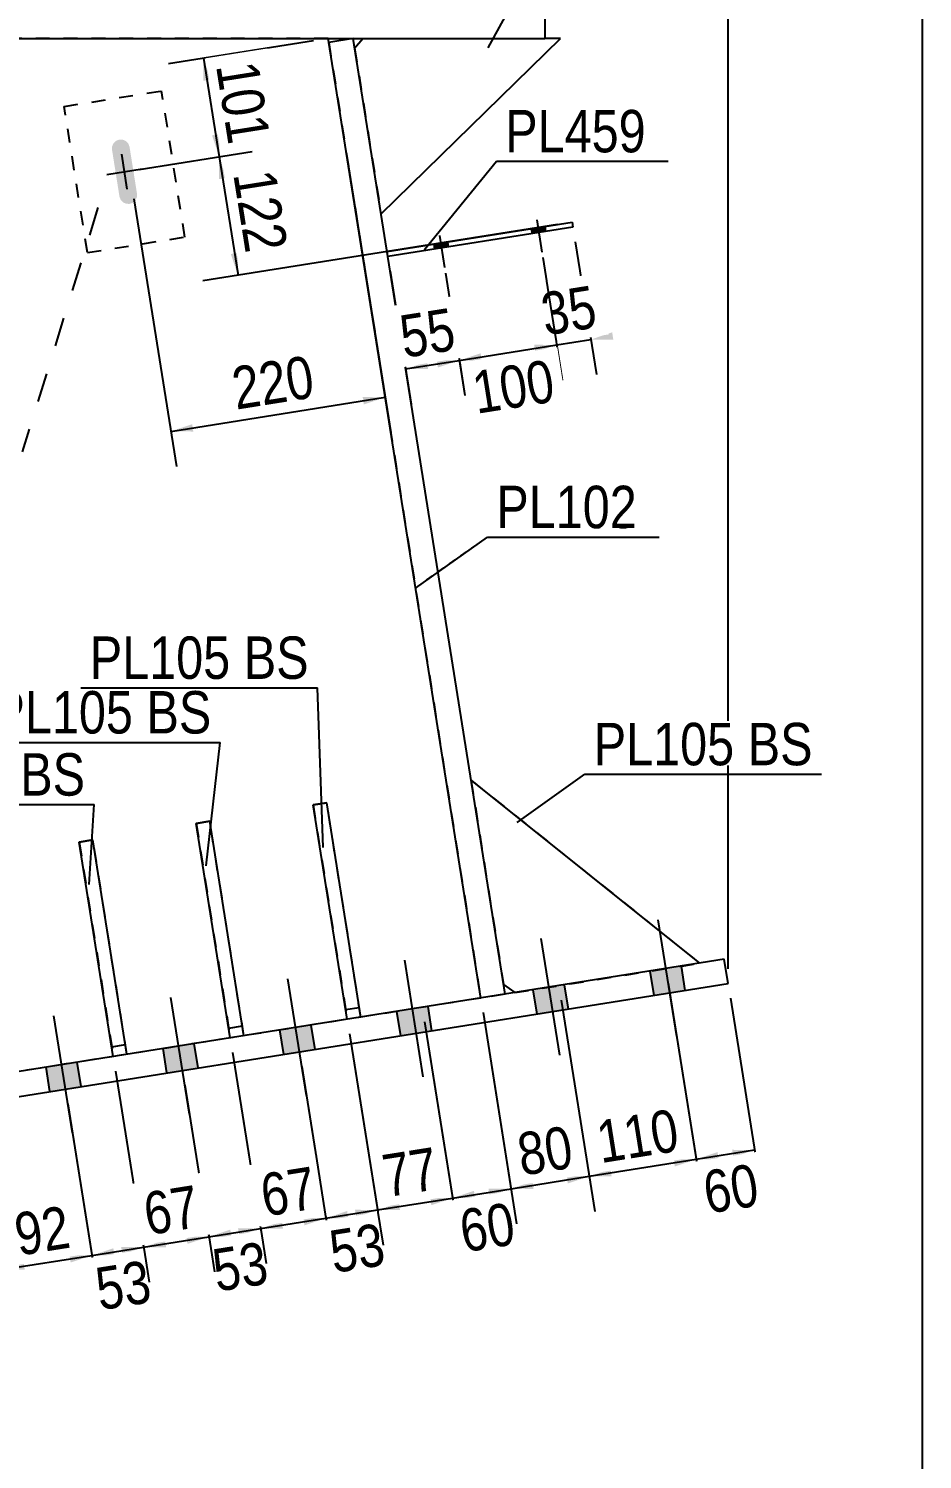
# Model space of a CAD drawing. Header units: millimetres. Extents: x -353 to 49, y -178 to 99.
# Drawn here: x -11.2 to 49.2, y -56 to 40.7 of the extents above; entities that cross this region are included whole.
import ezdxf

# ---------------------------------------------------------------- set-up
doc = ezdxf.new("R2010")
doc.units = ezdxf.units.MM
for name, pattern in [('DXK_LINE_DOT1', [1.8814, 0.9407, -0.9407]), ('DXK_LINE_DOT2', [3.9198, 1.9599, -1.9599]), ('DXK_LINE_DOT4', [0.9408, 0.4704, -0.4704])]:
    doc.linetypes.add(name, pattern=pattern)
doc.styles.add('Arial Narrow', font='ARIALN.TTF', dxfattribs={"height": 0.2})

# ---------------------------------------------------------------- blocks, each defined once
blk = doc.blocks.new('Unknown-623384831-1210')
at = {"color": 5, "linetype": 'Continuous'}
blk.add_line((49.151, -177.866), (49.151, 99.134), dxfattribs=at)
blk = doc.blocks.new('Bolt-623384831-1243 - 1231')
at = {"linetype": 'Continuous'}
for points in [[(32.873, -22.663), (30.766, -22.998), (31.028, -24.644), (33.135, -24.309)], [(32.873, -22.663), (30.766, -22.998), (31.028, -24.644), (33.135, -24.309)], [(32.873, -22.663), (30.766, -22.998), (31.028, -24.644), (33.135, -24.309)], [(32.873, -22.663), (30.766, -22.998), (31.028, -24.644), (33.135, -24.309)], [(24.972, -23.919), (22.866, -24.254), (23.127, -25.9), (25.234, -25.565)], [(24.972, -23.919), (22.866, -24.254), (23.127, -25.9), (25.234, -25.565)], [(24.972, -23.919), (22.866, -24.254), (23.127, -25.9), (25.234, -25.565)], [(24.972, -23.919), (22.866, -24.254), (23.127, -25.9), (25.234, -25.565)], [(15.755, -25.385), (13.648, -25.72), (13.91, -27.366), (16.017, -27.031)], [(15.755, -25.385), (13.648, -25.72), (13.91, -27.366), (16.017, -27.031)], [(15.755, -25.385), (13.648, -25.72), (13.91, -27.366), (16.017, -27.031)], [(15.755, -25.385), (13.648, -25.72), (13.91, -27.366), (16.017, -27.031)], [(7.854, -26.641), (5.747, -26.976), (6.009, -28.622), (8.116, -28.287)], [(7.854, -26.641), (5.747, -26.976), (6.009, -28.622), (8.116, -28.287)], [(7.854, -26.641), (5.747, -26.976), (6.009, -28.622), (8.116, -28.287)], [(7.854, -26.641), (5.747, -26.976), (6.009, -28.622), (8.116, -28.287)], [(-0.047, -27.897), (-2.153, -28.233), (-1.892, -29.878), (0.215, -29.543)], [(-0.047, -27.897), (-2.153, -28.233), (-1.892, -29.878), (0.215, -29.543)], [(-0.047, -27.897), (-2.153, -28.233), (-1.892, -29.878), (0.215, -29.543)], [(-0.047, -27.897), (-2.153, -28.233), (-1.892, -29.878), (0.215, -29.543)], [(-7.947, -29.154), (-10.054, -29.489), (-9.793, -31.135), (-7.686, -30.8)], [(-7.947, -29.154), (-10.054, -29.489), (-9.793, -31.135), (-7.686, -30.8)], [(-7.947, -29.154), (-10.054, -29.489), (-9.793, -31.135), (-7.686, -30.8)], [(-7.947, -29.154), (-10.054, -29.489), (-9.793, -31.135), (-7.686, -30.8)], [(-19.14, -30.934), (-21.247, -31.269), (-20.985, -32.915), (-18.878, -32.58)], [(-19.14, -30.934), (-21.247, -31.269), (-20.985, -32.915), (-18.878, -32.58)], [(-19.14, -30.934), (-21.247, -31.269), (-20.985, -32.915), (-18.878, -32.58)], [(-19.14, -30.934), (-21.247, -31.269), (-20.985, -32.915), (-18.878, -32.58)], [(-30.333, -32.713), (-32.44, -33.048), (-32.178, -34.694), (-30.071, -34.359)], [(-30.333, -32.713), (-32.44, -33.048), (-32.178, -34.694), (-30.071, -34.359)], [(-30.333, -32.713), (-32.44, -33.048), (-32.178, -34.694), (-30.071, -34.359)], [(-30.333, -32.713), (-32.44, -33.048), (-32.178, -34.694), (-30.071, -34.359)], [(-38.234, -33.97), (-40.34, -34.305), (-40.079, -35.951), (-37.972, -35.616)], [(-38.234, -33.97), (-40.34, -34.305), (-40.079, -35.951), (-37.972, -35.616)], [(-38.234, -33.97), (-40.34, -34.305), (-40.079, -35.951), (-37.972, -35.616)], [(-38.234, -33.97), (-40.34, -34.305), (-40.079, -35.951), (-37.972, -35.616)], [(-46.134, -35.226), (-48.241, -35.561), (-47.979, -37.207), (-45.873, -36.872)], [(-46.134, -35.226), (-48.241, -35.561), (-47.979, -37.207), (-45.873, -36.872)], [(-46.134, -35.226), (-48.241, -35.561), (-47.979, -37.207), (-45.873, -36.872)], [(-46.134, -35.226), (-48.241, -35.561), (-47.979, -37.207), (-45.873, -36.872)], [(-54.035, -36.482), (-56.142, -36.817), (-55.88, -38.463), (-53.773, -38.128)], [(-54.035, -36.482), (-56.142, -36.817), (-55.88, -38.463), (-53.773, -38.128)], [(-54.035, -36.482), (-56.142, -36.817), (-55.88, -38.463), (-53.773, -38.128)], [(-54.035, -36.482), (-56.142, -36.817), (-55.88, -38.463), (-53.773, -38.128)], [(-63.253, -37.948), (-65.359, -38.283), (-65.098, -39.929), (-62.991, -39.594)], [(-63.253, -37.948), (-65.359, -38.283), (-65.098, -39.929), (-62.991, -39.594)], [(-63.253, -37.948), (-65.359, -38.283), (-65.098, -39.929), (-62.991, -39.594)], [(-63.253, -37.948), (-65.359, -38.283), (-65.098, -39.929), (-62.991, -39.594)], [(-71.153, -39.204), (-73.26, -39.539), (-72.998, -41.185), (-70.892, -40.85)], [(-71.153, -39.204), (-73.26, -39.539), (-72.998, -41.185), (-70.892, -40.85)], [(-71.153, -39.204), (-73.26, -39.539), (-72.998, -41.185), (-70.892, -40.85)], [(-71.153, -39.204), (-73.26, -39.539), (-72.998, -41.185), (-70.892, -40.85)]]:
    blk.add_hatch(color=3, dxfattribs=at).paths.add_polyline_path(points)
at = {"color": 3, "linetype": 'Continuous'}
for p, q in [((32.55, -27.423), (31.296, -19.538)), ((32.55, -27.423), (31.296, -19.538)), ((32.55, -27.423), (31.296, -19.538)), ((32.55, -27.423), (31.296, -19.538)), ((24.649, -28.679), (23.395, -20.795)), ((24.649, -28.679), (23.395, -20.795)), ((24.649, -28.679), (23.395, -20.795)), ((24.649, -28.679), (23.395, -20.795)), ((15.432, -30.145), (14.178, -22.26)), ((15.432, -30.145), (14.178, -22.26)), ((15.432, -30.145), (14.178, -22.26)), ((15.432, -30.145), (14.178, -22.26)), ((31.028, -24.644), (30.766, -22.998)), ((31.028, -24.644), (30.766, -22.998)), ((31.028, -24.644), (30.766, -22.998)), ((31.028, -24.644), (30.766, -22.998)), ((33.135, -24.309), (32.873, -22.663)), ((33.135, -24.309), (32.873, -22.663)), ((33.135, -24.309), (32.873, -22.663)), ((33.135, -24.309), (32.873, -22.663)), ((7.531, -31.401), (6.277, -23.517)), ((7.531, -31.401), (6.277, -23.517)), ((7.531, -31.401), (6.277, -23.517)), ((7.531, -31.401), (6.277, -23.517)), ((25.234, -25.565), (24.972, -23.919)), ((25.234, -25.565), (24.972, -23.919)), ((25.234, -25.565), (24.972, -23.919)), ((25.234, -25.565), (24.972, -23.919)), ((-0.37, -32.657), (-1.624, -24.773)), ((-0.37, -32.657), (-1.624, -24.773)), ((-0.37, -32.657), (-1.624, -24.773)), ((-0.37, -32.657), (-1.624, -24.773)), ((23.127, -25.9), (22.866, -24.254)), ((23.127, -25.9), (22.866, -24.254)), ((23.127, -25.9), (22.866, -24.254)), ((23.127, -25.9), (22.866, -24.254)), ((-8.271, -33.914), (-9.524, -26.029)), ((-8.271, -33.914), (-9.524, -26.029)), ((-8.271, -33.914), (-9.524, -26.029)), ((-8.271, -33.914), (-9.524, -26.029)), ((13.91, -27.366), (13.648, -25.72)), ((13.91, -27.366), (13.648, -25.72)), ((13.91, -27.366), (13.648, -25.72)), ((13.91, -27.366), (13.648, -25.72)), ((16.017, -27.031), (15.755, -25.385)), ((16.017, -27.031), (15.755, -25.385)), ((16.017, -27.031), (15.755, -25.385)), ((16.017, -27.031), (15.755, -25.385)), ((6.009, -28.622), (5.747, -26.976)), ((6.009, -28.622), (5.747, -26.976)), ((6.009, -28.622), (5.747, -26.976)), ((6.009, -28.622), (5.747, -26.976)), ((8.116, -28.287), (7.854, -26.641)), ((8.116, -28.287), (7.854, -26.641)), ((8.116, -28.287), (7.854, -26.641)), ((8.116, -28.287), (7.854, -26.641)), ((-19.463, -35.693), (-20.717, -27.809)), ((-19.463, -35.693), (-20.717, -27.809)), ((-19.463, -35.693), (-20.717, -27.809)), ((-19.463, -35.693), (-20.717, -27.809)), ((0.215, -29.543), (-0.047, -27.897)), ((0.215, -29.543), (-0.047, -27.897)), ((0.215, -29.543), (-0.047, -27.897)), ((0.215, -29.543), (-0.047, -27.897)), ((-1.892, -29.878), (-2.153, -28.233)), ((-1.892, -29.878), (-2.153, -28.233)), ((-1.892, -29.878), (-2.153, -28.233)), ((-1.892, -29.878), (-2.153, -28.233)), ((-30.656, -37.473), (-31.91, -29.589)), ((-30.656, -37.473), (-31.91, -29.589)), ((-30.656, -37.473), (-31.91, -29.589)), ((-30.656, -37.473), (-31.91, -29.589)), ((-9.793, -31.135), (-10.054, -29.489)), ((-9.793, -31.135), (-10.054, -29.489)), ((-9.793, -31.135), (-10.054, -29.489)), ((-9.793, -31.135), (-10.054, -29.489)), ((-7.686, -30.8), (-7.947, -29.154)), ((-7.686, -30.8), (-7.947, -29.154)), ((-7.686, -30.8), (-7.947, -29.154)), ((-7.686, -30.8), (-7.947, -29.154)), ((-38.557, -38.729), (-39.81, -30.845)), ((-38.557, -38.729), (-39.81, -30.845)), ((-38.557, -38.729), (-39.81, -30.845)), ((-38.557, -38.729), (-39.81, -30.845)), ((-20.985, -32.915), (-21.247, -31.269)), ((-20.985, -32.915), (-21.247, -31.269)), ((-20.985, -32.915), (-21.247, -31.269)), ((-20.985, -32.915), (-21.247, -31.269)), ((-18.878, -32.58), (-19.14, -30.934)), ((-18.878, -32.58), (-19.14, -30.934)), ((-18.878, -32.58), (-19.14, -30.934)), ((-18.878, -32.58), (-19.14, -30.934)), ((-46.457, -39.986), (-47.711, -32.102)), ((-46.457, -39.986), (-47.711, -32.102)), ((-46.457, -39.986), (-47.711, -32.102)), ((-46.457, -39.986), (-47.711, -32.102)), ((-30.071, -34.359), (-30.333, -32.713)), ((-30.071, -34.359), (-30.333, -32.713)), ((-30.071, -34.359), (-30.333, -32.713)), ((-30.071, -34.359), (-30.333, -32.713)), ((-54.358, -41.242), (-55.612, -33.358)), ((-54.358, -41.242), (-55.612, -33.358)), ((-54.358, -41.242), (-55.612, -33.358)), ((-54.358, -41.242), (-55.612, -33.358)), ((-32.178, -34.694), (-32.44, -33.048)), ((-32.178, -34.694), (-32.44, -33.048)), ((-32.178, -34.694), (-32.44, -33.048)), ((-32.178, -34.694), (-32.44, -33.048)), ((-40.079, -35.951), (-40.34, -34.305)), ((-40.079, -35.951), (-40.34, -34.305)), ((-40.079, -35.951), (-40.34, -34.305)), ((-40.079, -35.951), (-40.34, -34.305)), ((-37.972, -35.616), (-38.234, -33.97)), ((-37.972, -35.616), (-38.234, -33.97)), ((-37.972, -35.616), (-38.234, -33.97)), ((-37.972, -35.616), (-38.234, -33.97)), ((-63.576, -42.708), (-64.829, -34.824)), ((-63.576, -42.708), (-64.829, -34.824)), ((-63.576, -42.708), (-64.829, -34.824)), ((-63.576, -42.708), (-64.829, -34.824)), ((-47.979, -37.207), (-48.241, -35.561)), ((-47.979, -37.207), (-48.241, -35.561)), ((-47.979, -37.207), (-48.241, -35.561)), ((-47.979, -37.207), (-48.241, -35.561)), ((-45.873, -36.872), (-46.134, -35.226)), ((-45.873, -36.872), (-46.134, -35.226)), ((-45.873, -36.872), (-46.134, -35.226)), ((-45.873, -36.872), (-46.134, -35.226)), ((-71.476, -43.964), (-72.73, -36.08)), ((-71.476, -43.964), (-72.73, -36.08)), ((-71.476, -43.964), (-72.73, -36.08)), ((-71.476, -43.964), (-72.73, -36.08)), ((-53.773, -38.128), (-54.035, -36.482)), ((-53.773, -38.128), (-54.035, -36.482)), ((-53.773, -38.128), (-54.035, -36.482)), ((-53.773, -38.128), (-54.035, -36.482)), ((-55.88, -38.463), (-56.142, -36.817)), ((-55.88, -38.463), (-56.142, -36.817)), ((-55.88, -38.463), (-56.142, -36.817)), ((-55.88, -38.463), (-56.142, -36.817)), ((-65.098, -39.929), (-65.359, -38.283)), ((-65.098, -39.929), (-65.359, -38.283)), ((-65.098, -39.929), (-65.359, -38.283)), ((-65.098, -39.929), (-65.359, -38.283)), ((-62.991, -39.594), (-63.253, -37.948)), ((-62.991, -39.594), (-63.253, -37.948)), ((-62.991, -39.594), (-63.253, -37.948)), ((-62.991, -39.594), (-63.253, -37.948)), ((-72.998, -41.185), (-73.26, -39.539)), ((-72.998, -41.185), (-73.26, -39.539)), ((-72.998, -41.185), (-73.26, -39.539)), ((-72.998, -41.185), (-73.26, -39.539)), ((-70.892, -40.85), (-71.153, -39.204)), ((-70.892, -40.85), (-71.153, -39.204)), ((-70.892, -40.85), (-71.153, -39.204)), ((-70.892, -40.85), (-71.153, -39.204))]:
    blk.add_line(p, q, dxfattribs=at)
blk = doc.blocks.new('Part-623384831-1261 - 1231')
at = {"color": 2, "linetype": 'Continuous'}
for p, q in [((-76.157, -40), (-76.157, 40)), ((9.046, 39.73), (9.003, 40))]:
    blk.add_line(p, q, dxfattribs=at)
at = {"color": 7, "linetype": 'DXK_LINE_DOT1'}
for p, q in [((9.003, 40), (-76.157, 40)), ((9.046, 39.73), (19.31, -24.82)), ((19.31, -24.82), (-76.157, -40))]:
    blk.add_line(p, q, dxfattribs=at)
blk = doc.blocks.new('Part-623384831-1327 - 1231')
at = {"color": 7, "linetype": 'DXK_LINE_DOT1'}
for p, q in [((34.124, -22.464), (18.653, -10.073)), ((18.653, -10.073), (20.851, -23.899)), ((21.615, -24.453), (34.124, -22.464)), ((20.851, -23.899), (21.615, -24.453))]:
    blk.add_line(p, q, dxfattribs=at)
blk = doc.blocks.new('Part-623384831-1706 - 1231')
at = {"color": 2, "linetype": 'Continuous'}
for p, q in [((35.77, -22.202), (-76.157, -40)), ((36.032, -23.848), (35.77, -22.202)), ((-75.895, -41.646), (36.032, -23.848)), ((-76.157, -40), (-75.895, -41.646))]:
    blk.add_line(p, q, dxfattribs=at)
blk = doc.blocks.new('Part-623384831-1349 - 1231')
at = {"color": 2, "linetype": 'Continuous'}
for p, q in [((34.124, -22.464), (18.653, -10.073)), ((20.851, -23.899), (21.615, -24.453))]:
    blk.add_line(p, q, dxfattribs=at)
blk = doc.blocks.new('Part-623384831-1438 - 1231')
at = {"color": 7, "linetype": 'DXK_LINE_DOT1'}
for p, q in [((-6.893, -14.135), (-7.815, -14.282)), ((-7.815, -14.282), (-5.511, -28.766)), ((-4.59, -28.62), (-6.893, -14.135)), ((-5.616, -28.108), (-4.694, -27.961))]:
    blk.add_line(p, q, dxfattribs=at)
blk = doc.blocks.new('Part-623384831-1443 - 1231')
at = {"color": 2, "linetype": 'Continuous'}
for p, q in [((-7.815, -14.282), (-6.893, -14.135)), ((-5.511, -28.766), (-7.815, -14.282)), ((-4.59, -28.62), (-6.893, -14.135))]:
    blk.add_line(p, q, dxfattribs=at)
blk = doc.blocks.new('Part-623384831-1448 - 1231')
at = {"color": 7, "linetype": 'DXK_LINE_DOT1'}
for p, q in [((1.008, -12.879), (0.086, -13.025)), ((0.086, -13.025), (2.389, -27.51)), ((3.311, -27.364), (1.008, -12.879)), ((2.285, -26.852), (3.206, -26.705))]:
    blk.add_line(p, q, dxfattribs=at)
blk = doc.blocks.new('Part-623384831-1470 - 1231')
at = {"color": 2, "linetype": 'Continuous'}
for p in [(23.642, 41.333), (-190.997, 40)]:
    blk.add_line(p, (23.642, 40), dxfattribs=at)
blk = doc.blocks.new('Part-623384831-1677 - 1231')
at = {"color": 2, "linetype": 'Continuous'}
for p, q in [((10.795, 39.342), (11.357, 40)), ((12.575, 28.149), (24.691, 40)), ((24.691, 40), (23.642, 40))]:
    blk.add_line(p, q, dxfattribs=at)
at = {"color": 7, "linetype": 'DXK_LINE_DOT1'}
for p, q in [((11.357, 40), (23.642, 40)), ((10.795, 39.342), (12.575, 28.149))]:
    blk.add_line(p, q, dxfattribs=at)
blk = doc.blocks.new('Part-623384831-1624 - 1231')
at = {"color": 2, "linetype": 'Continuous'}
for p, q in [((10.692, 39.992), (9.046, 39.73)), ((19.31, -24.82), (9.046, 39.73)), ((20.956, -24.558), (10.692, 39.992))]:
    blk.add_line(p, q, dxfattribs=at)
at = {"color": 7, "linetype": 'DXK_LINE_DOT1'}
blk.add_line((20.956, -24.558), (19.31, -24.82), dxfattribs=at)
blk = doc.blocks.new('Part-623384831-1975 - 1231')
at = {"color": 2, "linetype": 'Continuous'}
for p, q in [((7.987, -11.769), (8.909, -11.623)), ((10.29, -26.254), (7.987, -11.769)), ((11.212, -26.107), (8.909, -11.623))]:
    blk.add_line(p, q, dxfattribs=at)
at = {"color": 7, "linetype": 'DXK_LINE_DOT1'}
blk.add_line((10.185, -25.595), (11.107, -25.449), dxfattribs=at)
blk = doc.blocks.new('Part-623384831-1980 - 1231')
at = {"color": 7, "linetype": 'DXK_LINE_DOT1'}
for p, q in [((8.909, -11.623), (7.987, -11.769)), ((7.987, -11.769), (10.29, -26.254)), ((11.212, -26.107), (8.909, -11.623))]:
    blk.add_line(p, q, dxfattribs=at)
blk = doc.blocks.new('Part-623384831-1985 - 1231')
at = {"color": 2, "linetype": 'Continuous'}
for p, q in [((0.086, -13.025), (1.008, -12.879)), ((2.389, -27.51), (0.086, -13.025)), ((3.311, -27.364), (1.008, -12.879))]:
    blk.add_line(p, q, dxfattribs=at)
blk = doc.blocks.new('Bolt-623384831-1990 - 1231')
at = {"linetype": 'Continuous'}
blk.add_hatch(color=3, dxfattribs=at).paths.add_polyline_path([(-4.866, 33.162), (-5.099, 33.172), (-5.319, 33.09), (-5.491, 32.931), (-5.589, 32.719), (-5.598, 32.485), (-5.095, 29.324), (-5.014, 29.105), (-4.855, 28.933), (-4.642, 28.835), (-4.409, 28.826), (-4.189, 28.907), (-4.017, 29.066), (-3.919, 29.279), (-3.91, 29.513), (-4.413, 32.673), (-4.494, 32.893), (-4.653, 33.065)])
at = {"color": 3, "linetype": 'Continuous'}
for p, q in [((-4.566, 29.814), (-4.942, 32.184)), ((-5.939, 30.81), (-3.569, 31.187))]:
    blk.add_line(p, q, dxfattribs=at)
blk = doc.blocks.new('Part-623384831-2032 - 1231')
at = {"color": 7, "linetype": 'DXK_LINE_DOT1'}
for p, q in [((-8.831, 35.413), (-2.247, 36.46)), ((-0.677, 26.584), (-2.247, 36.46)), ((-7.261, 25.537), (-8.831, 35.413)), ((-7.261, 25.537), (-0.677, 26.584))]:
    blk.add_line(p, q, dxfattribs=at)
blk = doc.blocks.new('Part-623384831-7704 - 1231')
at = {"color": 2, "linetype": 'Continuous'}
for p, q in [((12.98, 25.6), (25.49, 27.589)), ((25.542, 27.26), (13.033, 25.271)), ((25.49, 27.589), (25.542, 27.26))]:
    blk.add_line(p, q, dxfattribs=at)
at = {"color": 7, "linetype": 'DXK_LINE_DOT1'}
blk.add_line((13.033, 25.271), (12.98, 25.6), dxfattribs=at)
blk = doc.blocks.new('Bolt-623384831-7705 - 1231')
at = {"linetype": 'Continuous'}
for points in [[(22.777, 26.82), (23.699, 26.967), (23.646, 27.296), (22.725, 27.149)], [(22.777, 26.82), (23.699, 26.967), (23.646, 27.296), (22.725, 27.149)], [(16.193, 25.773), (17.115, 25.92), (17.063, 26.249), (16.141, 26.102)], [(16.193, 25.773), (17.115, 25.92), (17.063, 26.249), (16.141, 26.102)]]:
    blk.add_hatch(color=3, dxfattribs=at).paths.add_polyline_path(points)
at = {"color": 3, "linetype": 'Continuous'}
for p, q in [((22.725, 27.149), (22.777, 26.82)), ((22.725, 27.149), (22.777, 26.82)), ((23.102, 27.749), (23.447, 25.576)), ((23.102, 27.749), (23.447, 25.576)), ((23.646, 27.296), (23.699, 26.967)), ((23.646, 27.296), (23.699, 26.967)), ((16.141, 26.102), (16.193, 25.773)), ((16.141, 26.102), (16.193, 25.773)), ((16.518, 26.702), (16.863, 24.53)), ((16.518, 26.702), (16.863, 24.53)), ((17.063, 26.249), (17.115, 25.92)), ((17.063, 26.249), (17.115, 25.92))]:
    blk.add_line(p, q, dxfattribs=at)
blk = doc.blocks.new('StraightDimension-623384831-2271 - 1231')
at = {"color": 7, "linetype": 'Continuous'}
blk.add_line((36.032, -22.848), (36.032, 92.11), dxfattribs=at)
blk = doc.blocks.new('StraightDimension-623384831-8669 - 1231')
at = {"linetype": 'Continuous'}
for points in [[(0.572, 37.14), (0.583, 38.661), (1.065, 37.219)], [(1.651, 33.536), (1.64, 32.015), (1.157, 33.458)]]:
    blk.add_hatch(color=7, dxfattribs=at).paths.add_polyline_path(points)
at = {"color": 7, "linetype": 'Continuous'}
for p, q in [((8.015, 39.843), (-1.787, 38.284)), ((0.583, 38.661), (1.64, 32.015)), ((-3.766, 31.156), (3.862, 32.369))]:
    blk.add_line(p, q, dxfattribs=at)
at = {"color": 0}
blk.add_wipeout([(1.784, 32.061), (5.932, 32.721), (4.882, 39.322), (0.735, 38.663)], dxfattribs=at)
at = {"color": 3, "style": 'Arial Narrow'}
blk.add_text('101', height=2.8633, rotation=-80.96467, dxfattribs=at).set_placement((1.421, 38.164))
blk = doc.blocks.new('StraightDimension-623384831-2504 - 1231')
at = {"linetype": 'Continuous'}
for points in [[(2.469, -40.957), (0.948, -40.946), (2.39, -40.463)], [(2.917, -40.38), (4.438, -40.391), (2.996, -40.873)]]:
    blk.add_hatch(color=7, dxfattribs=at).paths.add_polyline_path(points)
at = {"color": 7, "linetype": 'Continuous'}
for p, q in [((2.546, -28.498), (4.791, -42.613)), ((-0.681, -30.699), (1.301, -43.168)), ((0.948, -40.946), (4.438, -40.391))]:
    blk.add_line(p, q, dxfattribs=at)
at = {"color": 0}
blk.add_wipeout([(5.774, -44.583), (5.114, -40.435), (0.318, -41.198), (0.978, -45.346)], dxfattribs=at)
at = {"color": 3, "style": 'Arial Narrow'}
blk.add_text('53', height=2.8633, rotation=9.03554, dxfattribs=at).set_placement((1.476, -44.659))
blk = doc.blocks.new('StraightDimension-623384831-8762 - 1231')
at = {"linetype": 'Continuous'}
for points in [[(28.271, 19.654), (26.75, 19.665), (28.192, 20.148)], [(22.925, 19.31), (24.446, 19.299), (23.003, 18.816)]]:
    blk.add_hatch(color=7, dxfattribs=at).paths.add_polyline_path(points)
at = {"color": 7, "linetype": 'Continuous'}
for p, q in [((25.699, 26.272), (27.127, 17.295)), ((23.508, 25.198), (24.822, 16.929)), ((24.446, 19.299), (26.75, 19.665))]:
    blk.add_line(p, q, dxfattribs=at)
at = {"color": 0}
blk.add_wipeout([(27.972, 20.012), (27.313, 24.16), (22.517, 23.397), (23.176, 19.249)], dxfattribs=at)
at = {"color": 3, "style": 'Arial Narrow'}
blk.add_text('35', height=2.8633, rotation=9.03554, dxfattribs=at).set_placement((23.675, 19.936))
blk = doc.blocks.new('StraightDimension-623384831-2248 - 1231')
at = {"linetype": 'Continuous'}
for points in [[(11.336, 15.776), (12.857, 15.764), (11.415, 15.282)], [(-0.107, 13.45), (-1.627, 13.461), (-0.185, 13.944)]]:
    blk.add_hatch(color=7, dxfattribs=at).paths.add_polyline_path(points)
at = {"color": 7, "linetype": 'Continuous'}
for p, q in [((10.36, 31.469), (13.234, 13.394)), ((-4.125, 29.166), (-1.251, 11.091)), ((-1.627, 13.461), (12.857, 15.764))]:
    blk.add_line(p, q, dxfattribs=at)
at = {"color": 0}
blk.add_wipeout([(8.892, 15.286), (8.232, 19.434), (1.631, 18.384), (2.29, 14.236)], dxfattribs=at)
at = {"color": 3, "style": 'Arial Narrow'}
blk.add_text('220', height=2.8633, rotation=9.03554, dxfattribs=at).set_placement((2.789, 14.923))
blk = doc.blocks.new('StraightDimension-623384831-2465 - 1231')
at = {"linetype": 'Continuous'}
for points in [[(-8.473, -42.191), (-6.953, -42.202), (-8.395, -42.685)], [(-11.489, -43.177), (-13.01, -43.165), (-11.568, -42.683)]]:
    blk.add_hatch(color=7, dxfattribs=at).paths.add_polyline_path(points)
at = {"color": 7, "linetype": 'Continuous'}
for p, q in [((-14.901, -31.272), (-12.633, -45.536)), ((-8.582, -31.955), (-6.576, -44.572)), ((-13.01, -43.165), (-6.953, -42.202))]:
    blk.add_line(p, q, dxfattribs=at)
at = {"color": 0}
blk.add_wipeout([(-7.607, -42.154), (-8.266, -38.006), (-13.062, -38.769), (-12.403, -42.917)], dxfattribs=at)
at = {"color": 3, "style": 'Arial Narrow'}
blk.add_text('92', height=2.8633, rotation=9.03554, dxfattribs=at).set_placement((-11.904, -42.23))
blk = doc.blocks.new('StraightDimension-623384831-2478 - 1231')
at = {"linetype": 'Continuous'}
for points in [[(-5.432, -42.213), (-6.953, -42.202), (-5.51, -41.72)], [(-4.984, -41.636), (-3.463, -41.647), (-4.905, -42.13)]]:
    blk.add_hatch(color=7, dxfattribs=at).paths.add_polyline_path(points)
at = {"color": 7, "linetype": 'Continuous'}
for p, q in [((-5.354, -29.754), (-3.11, -43.869)), ((-8.582, -31.955), (-6.599, -44.424)), ((-6.953, -42.202), (-3.463, -41.647))]:
    blk.add_line(p, q, dxfattribs=at)
at = {"color": 0}
blk.add_wipeout([(-2.127, -45.839), (-2.786, -41.692), (-7.582, -42.454), (-6.923, -46.602)], dxfattribs=at)
at = {"color": 3, "style": 'Arial Narrow'}
blk.add_text('53', height=2.8633, rotation=9.03554, dxfattribs=at).set_placement((-6.424, -45.915))
blk = doc.blocks.new('StraightDimension-623384831-2491 - 1231')
at = {"linetype": 'Continuous'}
for points in [[(-1.942, -41.659), (-3.463, -41.647), (-2.021, -41.165)], [(-0.573, -40.934), (0.948, -40.946), (-0.494, -41.428)]]:
    blk.add_hatch(color=7, dxfattribs=at).paths.add_polyline_path(points)
at = {"color": 7, "linetype": 'Continuous'}
for p, q in [((-5.354, -29.754), (-3.086, -44.017)), ((-0.681, -30.699), (1.325, -43.316)), ((-3.463, -41.647), (0.948, -40.946))]:
    blk.add_line(p, q, dxfattribs=at)
at = {"color": 0}
blk.add_wipeout([(1.117, -40.767), (0.457, -36.619), (-4.339, -37.382), (-3.679, -41.53)], dxfattribs=at)
at = {"color": 3, "style": 'Arial Narrow'}
blk.add_text('67', height=2.8633, rotation=9.03554, dxfattribs=at).set_placement((-3.181, -40.843))
blk = doc.blocks.new('StraightDimension-623384831-2517 - 1231')
at = {"linetype": 'Continuous'}
for points in [[(5.958, -40.402), (4.438, -40.391), (5.88, -39.908)], [(7.328, -39.678), (8.849, -39.69), (7.407, -40.172)]]:
    blk.add_hatch(color=7, dxfattribs=at).paths.add_polyline_path(points)
at = {"color": 7, "linetype": 'Continuous'}
for p, q in [((2.546, -28.498), (4.815, -42.761)), ((7.219, -29.442), (9.226, -42.06)), ((4.438, -40.391), (8.849, -39.69))]:
    blk.add_line(p, q, dxfattribs=at)
at = {"color": 0}
blk.add_wipeout([(9.018, -39.511), (8.358, -35.363), (3.562, -36.126), (4.222, -40.273)], dxfattribs=at)
at = {"color": 3, "style": 'Arial Narrow'}
blk.add_text('67', height=2.8633, rotation=9.03554, dxfattribs=at).set_placement((4.72, -39.587))
blk = doc.blocks.new('StraightDimension-623384831-2530 - 1231')
at = {"linetype": 'Continuous'}
for points in [[(10.37, -39.701), (8.849, -39.69), (10.291, -39.207)], [(10.818, -39.123), (12.338, -39.135), (10.896, -39.617)]]:
    blk.add_hatch(color=7, dxfattribs=at).paths.add_polyline_path(points)
at = {"color": 7, "linetype": 'Continuous'}
for p, q in [((10.447, -27.241), (12.692, -41.357)), ((7.219, -29.442), (9.202, -41.912)), ((8.849, -39.69), (12.338, -39.135))]:
    blk.add_line(p, q, dxfattribs=at)
at = {"color": 0}
blk.add_wipeout([(13.675, -43.327), (13.015, -39.179), (8.219, -39.942), (8.879, -44.089)], dxfattribs=at)
at = {"color": 3, "style": 'Arial Narrow'}
blk.add_text('53', height=2.8633, rotation=9.03554, dxfattribs=at).set_placement((9.377, -43.403))
blk = doc.blocks.new('StraightDimension-623384831-2543 - 1231')
at = {"linetype": 'Continuous'}
for points in [[(13.859, -39.146), (12.338, -39.135), (13.781, -38.652)], [(15.893, -38.316), (17.413, -38.328), (15.971, -38.81)]]:
    blk.add_hatch(color=7, dxfattribs=at).paths.add_polyline_path(points)
at = {"color": 7, "linetype": 'Continuous'}
for p, q in [((15.522, -26.434), (17.79, -40.698)), ((10.447, -27.241), (12.715, -41.505)), ((12.338, -39.135), (17.413, -38.328))]:
    blk.add_line(p, q, dxfattribs=at)
at = {"color": 0}
blk.add_wipeout([(17.25, -38.202), (16.591, -34.054), (11.795, -34.816), (12.454, -38.964)], dxfattribs=at)
at = {"color": 3, "style": 'Arial Narrow'}
blk.add_text('77', height=2.8633, rotation=9.03554, dxfattribs=at).set_placement((12.953, -38.278))
blk = doc.blocks.new('StraightDimension-623384831-2555 - 1231')
at = {"linetype": 'Continuous'}
for points in [[(19.838, -37.689), (21.358, -37.7), (19.916, -38.183)], [(18.934, -38.339), (17.413, -38.328), (18.855, -37.845)]]:
    blk.add_hatch(color=7, dxfattribs=at).paths.add_polyline_path(points)
at = {"color": 7, "linetype": 'Continuous'}
for p, q in [((19.467, -25.807), (21.712, -39.922)), ((15.522, -26.434), (17.767, -40.55)), ((17.413, -38.328), (21.358, -37.7))]:
    blk.add_line(p, q, dxfattribs=at)
at = {"color": 0}
blk.add_wipeout([(22.467, -41.929), (21.807, -37.781), (17.011, -38.543), (17.671, -42.691)], dxfattribs=at)
at = {"color": 3, "style": 'Arial Narrow'}
blk.add_text('60', height=2.8633, rotation=9.03554, dxfattribs=at).set_placement((18.169, -42.005))
blk = doc.blocks.new('StraightDimension-623384831-2561 - 1231')
at = {"linetype": 'Continuous'}
for points in [[(22.879, -37.712), (21.358, -37.7), (22.801, -37.218)], [(25.115, -36.85), (26.636, -36.861), (25.194, -37.344)]]:
    blk.add_hatch(color=7, dxfattribs=at).paths.add_polyline_path(points)
at = {"color": 7, "linetype": 'Continuous'}
for p, q in [((24.745, -24.968), (27.013, -39.231)), ((19.467, -25.807), (21.735, -40.071)), ((21.358, -37.7), (26.636, -36.861))]:
    blk.add_line(p, q, dxfattribs=at)
at = {"color": 0}
blk.add_wipeout([(26.372, -36.751), (25.712, -32.603), (20.916, -33.366), (21.576, -37.514)], dxfattribs=at)
at = {"color": 3, "style": 'Arial Narrow'}
blk.add_text('80', height=2.8633, rotation=9.03554, dxfattribs=at).set_placement((22.074, -36.827))
blk = doc.blocks.new('StraightDimension-623384831-2568 - 1231')
at = {"linetype": 'Continuous'}
for points in [[(32.347, -35.7), (33.868, -35.711), (32.426, -36.194)], [(28.157, -36.872), (26.636, -36.861), (28.078, -36.379)]]:
    blk.add_hatch(color=7, dxfattribs=at).paths.add_polyline_path(points)
at = {"color": 7, "linetype": 'Continuous'}
for p, q in [((31.977, -23.818), (34.245, -38.081)), ((24.745, -24.968), (27.013, -39.231)), ((26.636, -36.861), (33.868, -35.711))]:
    blk.add_line(p, q, dxfattribs=at)
at = {"color": 0}
blk.add_wipeout([(33.529, -35.613), (32.87, -31.465), (26.268, -32.515), (26.928, -36.663)], dxfattribs=at)
at = {"color": 3, "style": 'Arial Narrow'}
blk.add_text('110', height=2.8633, rotation=9.03554, dxfattribs=at).set_placement((27.426, -35.976))
blk = doc.blocks.new('StraightDimension-623384831-2583 - 1231')
at = {"linetype": 'Continuous'}
for points in [[(35.389, -35.723), (33.868, -35.711), (35.31, -35.229)], [(36.298, -35.072), (37.818, -35.083), (36.376, -35.565)]]:
    blk.add_hatch(color=7, dxfattribs=at).paths.add_polyline_path(points)
at = {"color": 7, "linetype": 'Continuous'}
for p, q in [((31.977, -23.818), (34.221, -37.933)), ((36.189, -24.836), (38.172, -37.305)), ((33.868, -35.711), (37.818, -35.083))]:
    blk.add_line(p, q, dxfattribs=at)
at = {"color": 0}
blk.add_wipeout([(38.924, -39.312), (38.265, -35.164), (33.469, -35.927), (34.128, -40.074)], dxfattribs=at)
at = {"color": 3, "style": 'Arial Narrow'}
blk.add_text('60', height=2.8633, rotation=9.03554, dxfattribs=at).set_placement((34.627, -39.388))
blk = doc.blocks.new('StraightDimension-623384831-8668 - 1231')
at = {"linetype": 'Continuous'}
for points in [[(1.628, 30.495), (1.64, 32.015), (2.122, 30.573)], [(2.926, 25.52), (2.914, 23.999), (2.432, 25.441)]]:
    blk.add_hatch(color=7, dxfattribs=at).paths.add_polyline_path(points)
at = {"color": 7, "linetype": 'Continuous'}
for p, q in [((-3.766, 31.156), (3.862, 32.369)), ((1.64, 32.015), (2.914, 23.999)), ((24.502, 27.432), (0.544, 23.622))]:
    blk.add_line(p, q, dxfattribs=at)
at = {"color": 0}
blk.add_wipeout([(2.95, 24.73), (7.098, 25.39), (6.048, 31.991), (1.9, 31.332)], dxfattribs=at)
at = {"color": 3, "style": 'Arial Narrow'}
blk.add_text('122', height=2.8633, rotation=-80.96467, dxfattribs=at).set_placement((2.587, 30.833))
blk = doc.blocks.new('StraightDimension-623384831-8763 - 1231')
at = {"linetype": 'Continuous'}
for points in [[(19.382, 18.241), (17.862, 18.252), (19.304, 18.734)], [(22.925, 19.31), (24.446, 19.299), (23.003, 18.816)]]:
    blk.add_hatch(color=7, dxfattribs=at).paths.add_polyline_path(points)
at = {"color": 7, "linetype": 'Continuous'}
for p, q in [((23.508, 25.198), (24.799, 17.077)), ((16.924, 24.151), (18.215, 16.03)), ((17.862, 18.252), (24.446, 19.299))]:
    blk.add_line(p, q, dxfattribs=at)
at = {"color": 0}
blk.add_wipeout([(25.137, 15.004), (24.478, 19.152), (17.876, 18.102), (18.536, 13.955)], dxfattribs=at)
at = {"color": 3, "style": 'Arial Narrow'}
blk.add_text('100', height=2.8633, rotation=9.03554, dxfattribs=at).set_placement((19.034, 14.641))
blk = doc.blocks.new('StraightDimension-623384831-8764 - 1231')
at = {"linetype": 'Continuous'}
for points in [[(15.761, 17.665), (14.24, 17.676), (15.683, 18.159)], [(16.341, 18.263), (17.862, 18.252), (16.419, 17.77)]]:
    blk.add_hatch(color=7, dxfattribs=at).paths.add_polyline_path(points)
at = {"color": 7, "linetype": 'Continuous'}
for p, q in [((13.19, 24.283), (14.617, 15.306)), ((16.924, 24.151), (18.238, 15.882)), ((14.24, 17.676), (17.862, 18.252))]:
    blk.add_line(p, q, dxfattribs=at)
at = {"color": 0}
blk.add_wipeout([(18.425, 18.494), (17.766, 22.641), (12.97, 21.879), (13.629, 17.731)], dxfattribs=at)
at = {"color": 3, "style": 'Arial Narrow'}
blk.add_text('55', height=2.8633, rotation=9.03554, dxfattribs=at).set_placement((14.128, 18.418))
blk = doc.blocks.new('MarkSet-623384831-2798 - 1231')
at = {"color": 7, "linetype": 'Continuous'}
for p, q in [((21.767, -12.969), (26.349, -9.695)), ((26.349, -9.695), (42.335, -9.695))]:
    blk.add_line(p, q, dxfattribs=at)
at = {"color": 0}
for points in [[(36.452, -9.095), (36.452, -6.095), (26.949, -6.095), (26.949, -9.095)], [(41.735, -9.095), (41.735, -6.095), (37.352, -6.095), (37.352, -9.095)]]:
    blk.add_wipeout(points, dxfattribs=at)
for points in [[(36.452, -9.095), (36.452, -6.095), (26.949, -6.095), (26.949, -9.095)], [(41.735, -9.095), (41.735, -6.095), (37.352, -6.095), (37.352, -9.095)]]:
    blk.add_wipeout(points, dxfattribs=at)
at = {"color": 3, "style": 'Arial Narrow'}
for s, p in [('PL105', (26.949, -9.095)), ('BS', (37.352, -9.095))]:
    blk.add_text(s, height=2.8633, dxfattribs=at).set_placement(p)
blk = doc.blocks.new('Mark-623384831-1620 - 1231')
at = {"color": 7, "linetype": 'Continuous'}
for p, q in [((14.906, 2.877), (19.769, 6.322)), ((19.769, 6.322), (31.373, 6.322))]:
    blk.add_line(p, q, dxfattribs=at)
at = {"color": 0}
blk.add_wipeout([(29.873, 6.922), (29.873, 9.922), (20.369, 9.922), (20.369, 6.922)], dxfattribs=at)
blk.add_wipeout([(29.873, 6.922), (29.873, 9.922), (20.369, 9.922), (20.369, 6.922)], dxfattribs=at)
at = {"color": 3, "style": 'Arial Narrow'}
blk.add_text('PL163', height=2.8633, dxfattribs=at).set_placement((20.369, 6.922))
blk = doc.blocks.new('Mark-623384831-1673 - 1231')
at = {"color": 7, "linetype": 'Continuous'}
for p, q in [((19.817, 39.377), (22.749, 44.739)), ((22.749, 44.739), (34.353, 44.739))]:
    blk.add_line(p, q, dxfattribs=at)
at = {"color": 0}
for points in [[(32.853, 49.239), (32.853, 52.239), (23.349, 52.239), (23.349, 49.239)], [(33.105, 45.339), (33.105, 48.339), (23.349, 48.339), (23.349, 45.339)]]:
    blk.add_wipeout(points, dxfattribs=at)
for points in [[(32.853, 49.239), (32.853, 52.239), (23.349, 52.239), (23.349, 49.239)], [(33.105, 45.339), (33.105, 48.339), (23.349, 48.339), (23.349, 45.339)]]:
    blk.add_wipeout(points, dxfattribs=at)
at = {"color": 3, "style": 'Arial Narrow'}
blk.add_text('PL103', height=2.8633, dxfattribs=at).set_placement((23.349, 49.239))
at = {"color": 1, "style": 'Arial Narrow'}
blk.add_text("CTR'D", height=2.8633, dxfattribs=at).set_placement((23.349, 45.339))
blk = doc.blocks.new('MarkSet-623384831-2775 - 1231')
at = {"color": 7, "linetype": 'Continuous'}
for p in [(-7.698, -3.859), (8.667, -14.639)]:
    blk.add_line(p, (8.289, -3.859), dxfattribs=at)
at = {"color": 0}
for points in [[(2.406, -3.259), (2.406, -0.259), (-7.098, -0.259), (-7.098, -3.259)], [(7.689, -3.259), (7.689, -0.259), (3.306, -0.259), (3.306, -3.259)]]:
    blk.add_wipeout(points, dxfattribs=at)
for points in [[(2.406, -3.259), (2.406, -0.259), (-7.098, -0.259), (-7.098, -3.259)], [(7.689, -3.259), (7.689, -0.259), (3.306, -0.259), (3.306, -3.259)]]:
    blk.add_wipeout(points, dxfattribs=at)
at = {"color": 3, "style": 'Arial Narrow'}
for s, p in [('PL105', (-7.098, -3.259)), ('BS', (3.306, -3.259))]:
    blk.add_text(s, height=2.8633, dxfattribs=at).set_placement(p)
blk = doc.blocks.new('Mark-623384831-2028 - 1231')
at = {"color": 7, "linetype": 'DXK_LINE_DOT4'}
for p, q in [((14.906, 2.877), (19.769, 6.322)), ((19.769, 6.322), (31.373, 6.322))]:
    blk.add_line(p, q, dxfattribs=at)
at = {"color": 0}
blk.add_wipeout([(29.873, 6.922), (29.873, 9.922), (20.369, 9.922), (20.369, 6.922)], dxfattribs=at)
blk.add_wipeout([(29.873, 6.922), (29.873, 9.922), (20.369, 9.922), (20.369, 6.922)], dxfattribs=at)
at = {"color": 3, "style": 'Arial Narrow'}
blk.add_text('PL102', height=2.8633, dxfattribs=at).set_placement((20.369, 6.922))
blk = doc.blocks.new('MarkSet-623384831-2763 - 1231')
at = {"color": 7, "linetype": 'Continuous'}
for p in [(-22.801, -11.745), (-7.135, -17.151)]:
    blk.add_line(p, (-6.814, -11.745), dxfattribs=at)
at = {"color": 0}
for points in [[(-12.697, -11.145), (-12.697, -8.145), (-22.201, -8.145), (-22.201, -11.145)], [(-7.414, -11.145), (-7.414, -8.145), (-11.797, -8.145), (-11.797, -11.145)]]:
    blk.add_wipeout(points, dxfattribs=at)
for points in [[(-12.697, -11.145), (-12.697, -8.145), (-22.201, -8.145), (-22.201, -11.145)], [(-7.414, -11.145), (-7.414, -8.145), (-11.797, -8.145), (-11.797, -11.145)]]:
    blk.add_wipeout(points, dxfattribs=at)
at = {"color": 3, "style": 'Arial Narrow'}
for s, p in [('PL105', (-22.201, -11.145)), ('BS', (-11.797, -11.145))]:
    blk.add_text(s, height=2.8633, dxfattribs=at).set_placement(p)
blk = doc.blocks.new('MarkSet-623384831-2769 - 1231')
at = {"color": 7, "linetype": 'Continuous'}
for p in [(-14.272, -7.549), (0.766, -15.895)]:
    blk.add_line(p, (1.715, -7.549), dxfattribs=at)
at = {"color": 0}
for points in [[(-4.168, -6.949), (-4.168, -3.949), (-13.672, -3.949), (-13.672, -6.949)], [(1.115, -6.949), (1.115, -3.949), (-3.268, -3.949), (-3.268, -6.949)]]:
    blk.add_wipeout(points, dxfattribs=at)
for points in [[(-4.168, -6.949), (-4.168, -3.949), (-13.672, -3.949), (-13.672, -6.949)], [(1.115, -6.949), (1.115, -3.949), (-3.268, -3.949), (-3.268, -6.949)]]:
    blk.add_wipeout(points, dxfattribs=at)
at = {"color": 3, "style": 'Arial Narrow'}
for s, p in [('PL105', (-13.672, -6.949)), ('BS', (-3.268, -6.949))]:
    blk.add_text(s, height=2.8633, dxfattribs=at).set_placement(p)
blk = doc.blocks.new('Mark-623384831-3516 - 1231')
at = {"color": 7, "linetype": 'DXK_LINE_DOT2'}
for p in [(-6.549, 28.589), (-30.562, 12.089)]:
    blk.add_line(p, (-11.66, 12.089), dxfattribs=at)
at = {"color": 0}
for points in [[(-20.458, 12.689), (-20.458, 15.689), (-29.962, 15.689), (-29.962, 12.689)], [(-12.26, 12.689), (-12.26, 15.689), (-19.558, 15.689), (-19.558, 12.689)]]:
    blk.add_wipeout(points, dxfattribs=at)
for points in [[(-20.458, 12.689), (-20.458, 15.689), (-29.962, 15.689), (-29.962, 12.689)], [(-12.26, 12.689), (-12.26, 15.689), (-19.558, 15.689), (-19.558, 12.689)]]:
    blk.add_wipeout(points, dxfattribs=at)
at = {"color": 3, "style": 'Arial Narrow'}
for s, p in [('PL302', (-29.962, 12.689)), ('(F/', (-19.558, 12.689)), ('S)', (-15.544, 12.689))]:
    blk.add_text(s, height=2.8633, dxfattribs=at).set_placement(p)
blk = doc.blocks.new('Mark-623384831-7713 - 1231')
at = {"color": 7, "linetype": 'Continuous'}
for p, q in [((15.52, 25.755), (20.371, 31.711)), ((20.371, 31.711), (31.975, 31.711))]:
    blk.add_line(p, q, dxfattribs=at)
at = {"color": 0}
blk.add_wipeout([(30.475, 32.311), (30.475, 35.311), (20.971, 35.311), (20.971, 32.311)], dxfattribs=at)
blk.add_wipeout([(30.475, 32.311), (30.475, 35.311), (20.971, 35.311), (20.971, 32.311)], dxfattribs=at)
at = {"color": 3, "style": 'Arial Narrow'}
blk.add_text('PL459', height=2.8633, dxfattribs=at).set_placement((20.971, 32.311))

msp = doc.modelspace()

# ---------------------------------------------------------------- block references
for name in ['Unknown-623384831-1210', 'Part-623384831-1470 - 1231', 'Part-623384831-1261 - 1231', 'Part-623384831-1624 - 1231', 'Part-623384831-1677 - 1231', 'Part-623384831-2032 - 1231', 'Bolt-623384831-1990 - 1231', 'Part-623384831-7704 - 1231', 'Bolt-623384831-7705 - 1231', 'Part-623384831-1327 - 1231', 'Part-623384831-1349 - 1231', 'Part-623384831-1975 - 1231', 'Part-623384831-1980 - 1231', 'Part-623384831-1448 - 1231', 'Part-623384831-1985 - 1231', 'Part-623384831-1438 - 1231', 'Part-623384831-1443 - 1231', 'Bolt-623384831-1243 - 1231', 'Part-623384831-1706 - 1231']:
    msp.add_blockref(name, (0, 0))

# ---------------------------------------------------------------- next in the draw order: block references
for name in ['StraightDimension-623384831-2271 - 1231', 'StraightDimension-623384831-2504 - 1231', 'StraightDimension-623384831-2465 - 1231']:
    msp.add_blockref(name, (0, 0))

# ---------------------------------------------------------------- next in the draw order: block references
for name in ['Mark-623384831-1673 - 1231', 'StraightDimension-623384831-8669 - 1231', 'Mark-623384831-3516 - 1231', 'StraightDimension-623384831-8762 - 1231', 'Mark-623384831-1620 - 1231', 'MarkSet-623384831-2775 - 1231', 'MarkSet-623384831-2798 - 1231', 'StraightDimension-623384831-2517 - 1231', 'StraightDimension-623384831-2478 - 1231']:
    msp.add_blockref(name, (0, 0))

# ---------------------------------------------------------------- next in the draw order: block references
for name in ['StraightDimension-623384831-2248 - 1231', 'Mark-623384831-2028 - 1231', 'MarkSet-623384831-2763 - 1231', 'StraightDimension-623384831-2530 - 1231', 'StraightDimension-623384831-2491 - 1231']:
    msp.add_blockref(name, (0, 0))

# ---------------------------------------------------------------- next in the draw order: block references
for name in ['StraightDimension-623384831-8668 - 1231', 'MarkSet-623384831-2769 - 1231', 'StraightDimension-623384831-2543 - 1231']:
    msp.add_blockref(name, (0, 0))

# ---------------------------------------------------------------- next in the draw order: block references
for name in ['Mark-623384831-7713 - 1231', 'StraightDimension-623384831-8763 - 1231', 'StraightDimension-623384831-2555 - 1231']:
    msp.add_blockref(name, (0, 0))

# ---------------------------------------------------------------- next in the draw order: block references
for name in ['StraightDimension-623384831-8764 - 1231', 'StraightDimension-623384831-2561 - 1231']:
    msp.add_blockref(name, (0, 0))

# ---------------------------------------------------------------- next in the draw order: block references
msp.add_blockref('StraightDimension-623384831-2568 - 1231', (0, 0))

# ---------------------------------------------------------------- next in the draw order: block references
msp.add_blockref('StraightDimension-623384831-2583 - 1231', (0, 0))

doc.saveas('drawing.dxf')
